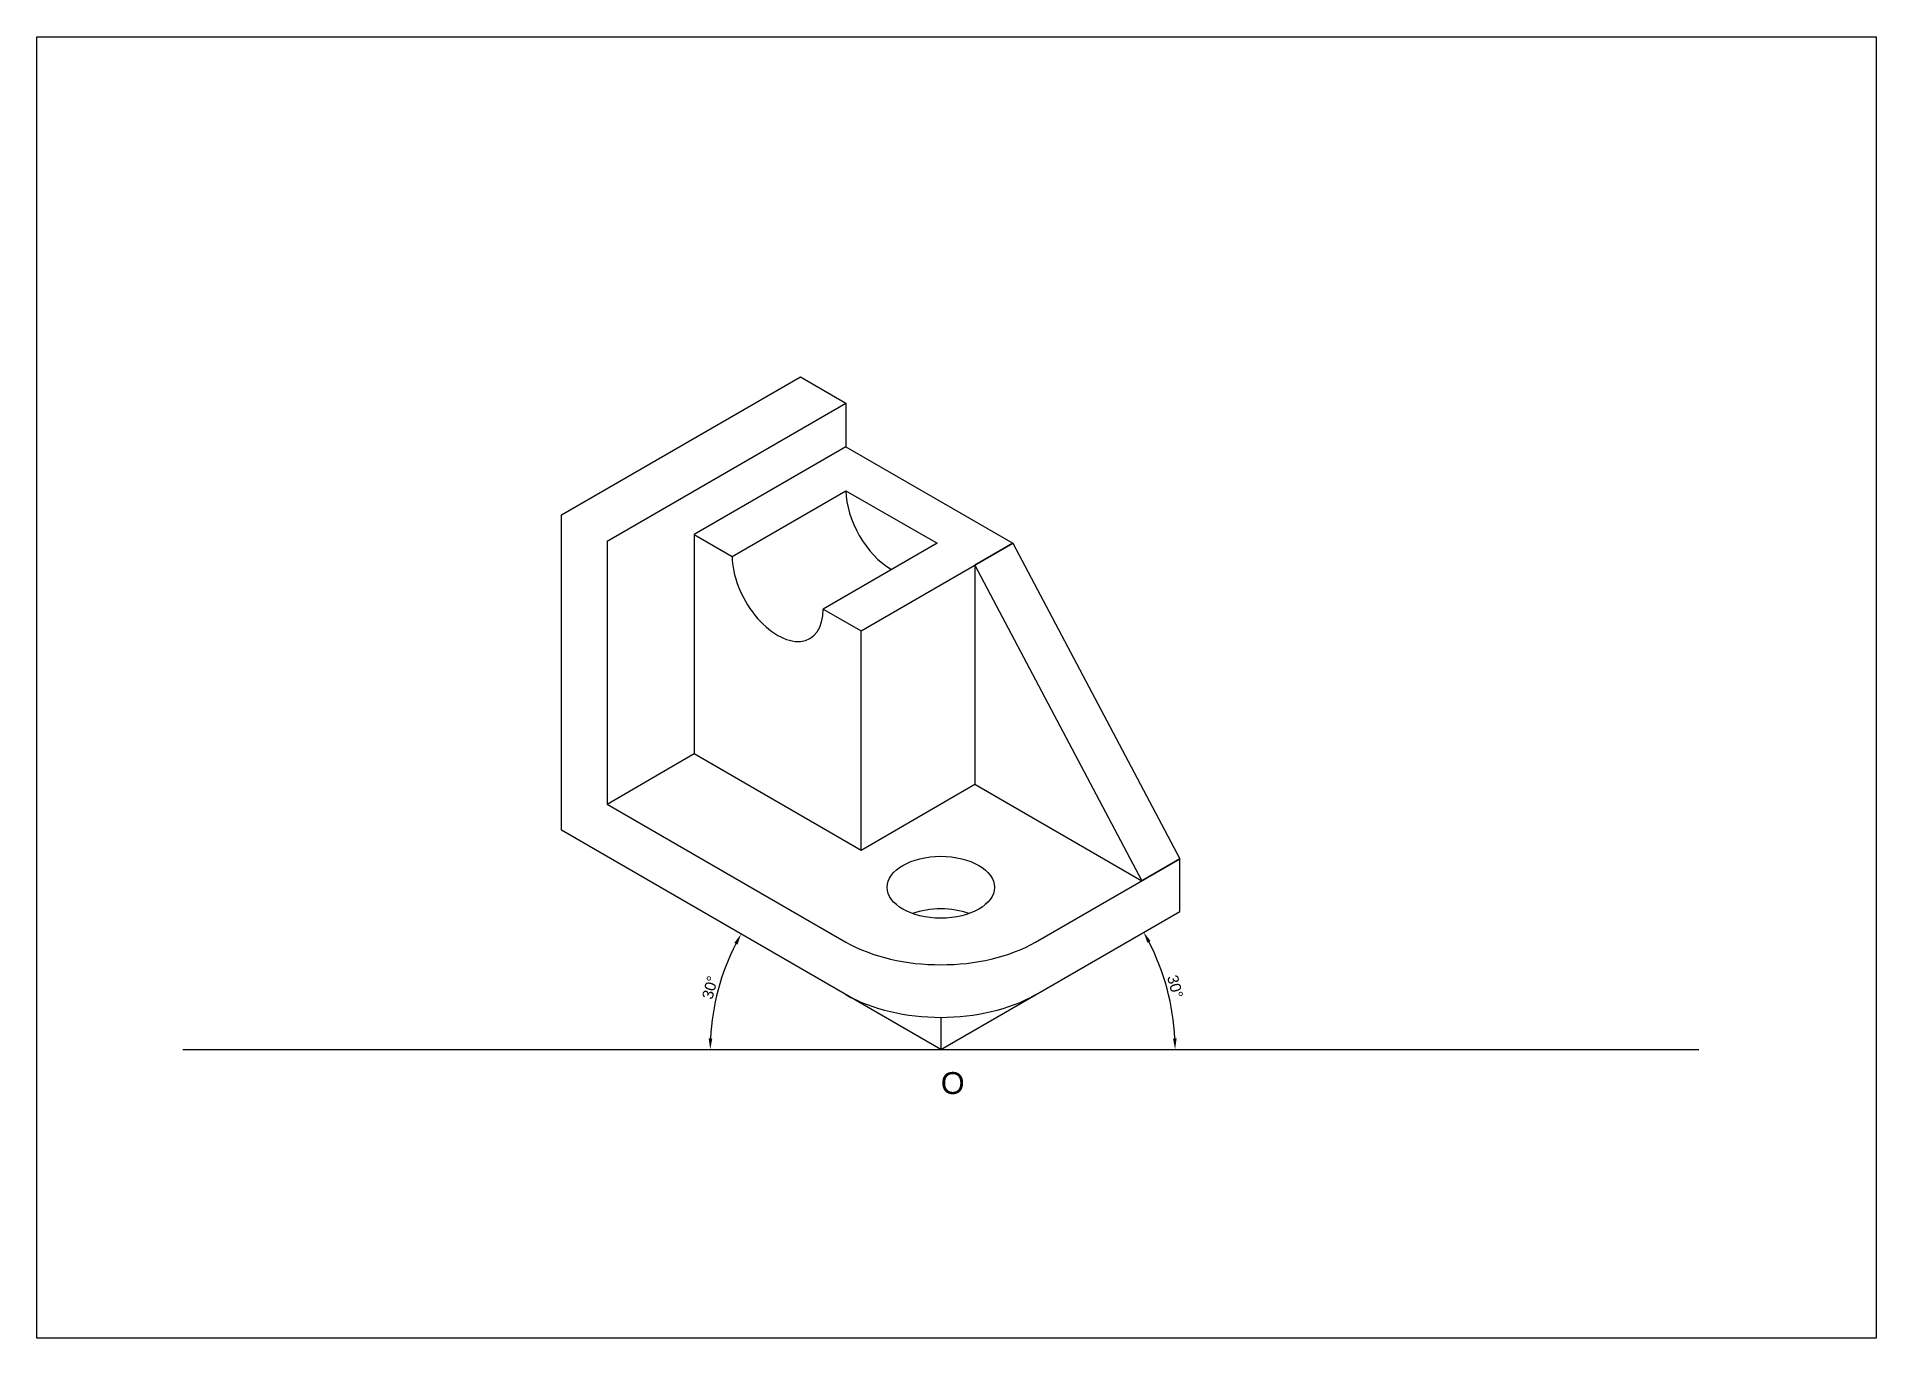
# Model space of a CAD drawing. Header units: millimetres. Extents: x 1133 to 1553, y 2216 to 2513.
import ezdxf

# ---------------------------------------------------------------- set-up
doc = ezdxf.new("R2010")
doc.units = ezdxf.units.MM
doc.styles.get("Standard").update_dxf_attribs({"font": 'arial.ttf'})
doc.dimstyles.new('ISO-25', dxfattribs={"dimtxt": 2.5, "dimasz": 2.5, "dimexe": 1.25, "dimexo": 0.625, "dimtad": 1, "dimtxsty": 'Standard', "dimcen": 2.5, "dimadec": 0, "dimazin": 0, "dimtfac": 1, "dimtmove": 0, "dimatfit": 3, "dimfxl": 1, "dimarcsym": 0})

# ---------------------------------------------------------------- blocks, each defined once
blk = doc.blocks.new('*D2')
at = {"color": 0, "lineweight": -2, "transparency": 16777216}
blk.add_arc((1339.36, 2282.12), 52.65, 152.721, 177.279, dxfattribs=at)
at = {"color": 0, "lineweight": 9, "transparency": 16777216}
for points in [[(1292.2, 2306.45), (1292.93, 2306.05), (1293.76, 2308.45)], [(1287.18, 2284.61), (1286.35, 2284.63), (1286.71, 2282.12)]]:
    blk.add_solid(points, dxfattribs=at)
at = {"layer": 'Defpoints', "color": 0, "lineweight": 9, "transparency": 16777216}
for p in [(1252.75, 2332.12), (1289.88, 2300.13), (1166.28, 2282.12), (1339.36, 2282.12), (1512.43, 2282.12)]:
    blk.add_point(p, dxfattribs=at)
at = {"color": 0, "lineweight": 9, "transparency": 16777216, "insert": (1286.67, 2296.24), "char_height": 2.5, "attachment_point": 5, "rotation": 75}
blk.add_mtext('30°', dxfattribs=at)
blk = doc.blocks.new('*D3')
at = {"color": 0, "lineweight": -2, "transparency": 16777216}
blk.add_arc((1339.36, 2282.12), 53.49, 2.6782, 27.3218, dxfattribs=at)
at = {"color": 0, "lineweight": 9, "transparency": 16777216}
for points in [[(1386.51, 2306.47), (1387.24, 2306.87), (1385.68, 2308.87)], [(1393.2, 2284.63), (1392.37, 2284.61), (1392.85, 2282.12)]]:
    blk.add_solid(points, dxfattribs=at)
at = {"layer": 'Defpoints', "color": 0, "lineweight": 9, "transparency": 16777216}
for p in [(1393.92, 2313.62), (1392.03, 2291.41), (1166.28, 2282.12), (1339.36, 2282.12), (1512.43, 2282.12)]:
    blk.add_point(p, dxfattribs=at)
at = {"color": 0, "lineweight": 9, "transparency": 16777216, "insert": (1392.86, 2296.46), "char_height": 2.5, "attachment_point": 5, "rotation": 285}
blk.add_mtext('30°', dxfattribs=at)

msp = doc.modelspace()

# ---------------------------------------------------------------- linework, layer by layer
at = {"lineweight": 30}
for p, q in [((1252.754, 2404.123), (1307.313, 2435.623)), ((1307.313, 2435.623), (1317.706, 2429.623)), ((1263.146, 2398.123), (1317.706, 2429.623)), ((1317.706, 2429.623), (1317.706, 2419.623)), ((1317.706, 2419.623), (1283.065, 2399.623)), ((1317.706, 2419.623), (1355.811, 2397.623)), ((1291.725, 2394.623), (1317.706, 2409.623)), ((1317.706, 2409.623), (1338.49, 2397.623)), ((1252.754, 2332.123), (1252.754, 2404.123)), ((1283.065, 2399.623), (1291.725, 2394.623)), ((1283.065, 2399.623), (1283.065, 2349.623)), ((1263.146, 2398.123), (1263.146, 2338.123)), ((1338.49, 2397.623), (1312.51, 2382.623)), ((1321.17, 2377.623), (1355.811, 2397.623)), ((1355.811, 2397.623), (1347.151, 2392.623)), ((1355.811, 2397.623), (1393.916, 2325.623)), ((1347.151, 2392.623), (1385.256, 2320.623)), ((1347.151, 2392.623), (1347.151, 2342.623)), ((1312.51, 2382.623), (1321.17, 2377.623)), ((1321.17, 2327.623), (1321.17, 2377.623)), ((1263.146, 2338.123), (1283.065, 2349.623)), ((1283.065, 2349.623), (1321.17, 2327.623)), ((1321.17, 2327.623), (1347.151, 2342.623)), ((1347.151, 2342.623), (1385.256, 2320.623)), ((1263.146, 2338.123), (1317.706, 2306.623)), ((1339.356, 2282.123), (1252.754, 2332.123)), ((1361.007, 2306.623), (1393.916, 2325.623)), ((1393.916, 2325.623), (1385.256, 2320.623)), ((1393.916, 2313.623), (1393.916, 2325.623)), ((1339.356, 2282.123), (1393.916, 2313.623)), ((1339.356, 2289.445), (1339.356, 2282.123)), ((1166.283, 2282.123), (1512.43, 2282.123))]:
    msp.add_line(p, q, dxfattribs=at)
msp.add_lwpolyline([(1132.937, 2513.219), (1552.937, 2513.219), (1552.937, 2216.219), (1132.937, 2216.219)], close=True, dxfattribs=at)
for centre, major_axis, start_param, end_param in [((1328.098, 2403.623), (7.348, -12.728), 3.9269908, 5.4977871), ((1302.117, 2388.623), (7.348, -12.728), 3.9269908, 7.0685835), ((1339.356, 2307.123), (-12.247, 0), 4.1547902, 5.2699878), ((1339.356, 2319.123), (-30.619, 0), 7.0685835, 8.6393798), ((1339.356, 2307.123), (-30.619, 0), 7.0685835, 8.6393798)]:
    msp.add_ellipse(centre, major_axis=major_axis, ratio=0.5773503, start_param=start_param, end_param=end_param, dxfattribs=at)
msp.add_ellipse((1339.356, 2319.123), major_axis=(-12.247, 0), ratio=0.5773503, dxfattribs=at)

# ---------------------------------------------------------------- texts
at = {"lineweight": 9, "insert": (1339.356, 2276.949), "char_height": 5, "attachment_point": 1}
msp.add_mtext_dynamic_manual_height_columns('O', width=36.37792, gutter_width=12.5, heights=[0], dxfattribs=at)

# ---------------------------------------------------------------- dimensions: what is measured, and where the dimension line sits
at = {"lineweight": 9}
for base, line1, line2, picture, middle in [((1289.884, 2300.13), ((1339.356, 2282.123), (1252.754, 2332.123)), ((1166.283, 2282.123), (1512.43, 2282.123)), '*D2', (1286.666, 2296.242)), ((1392.033, 2291.411), ((1166.283, 2282.123), (1512.43, 2282.123)), ((1339.356, 2282.123), (1393.916, 2313.623)), '*D3', (1392.86, 2296.46))]:
    dim = msp.add_angular_dim_2l(base=base, line1=line1, line2=line2, dimstyle='ISO-25', dxfattribs=at)
    dim.commit()
    dim.dimension.update_dxf_attribs({"geometry": picture, "text_midpoint": middle})

doc.saveas('drawing.dxf')
